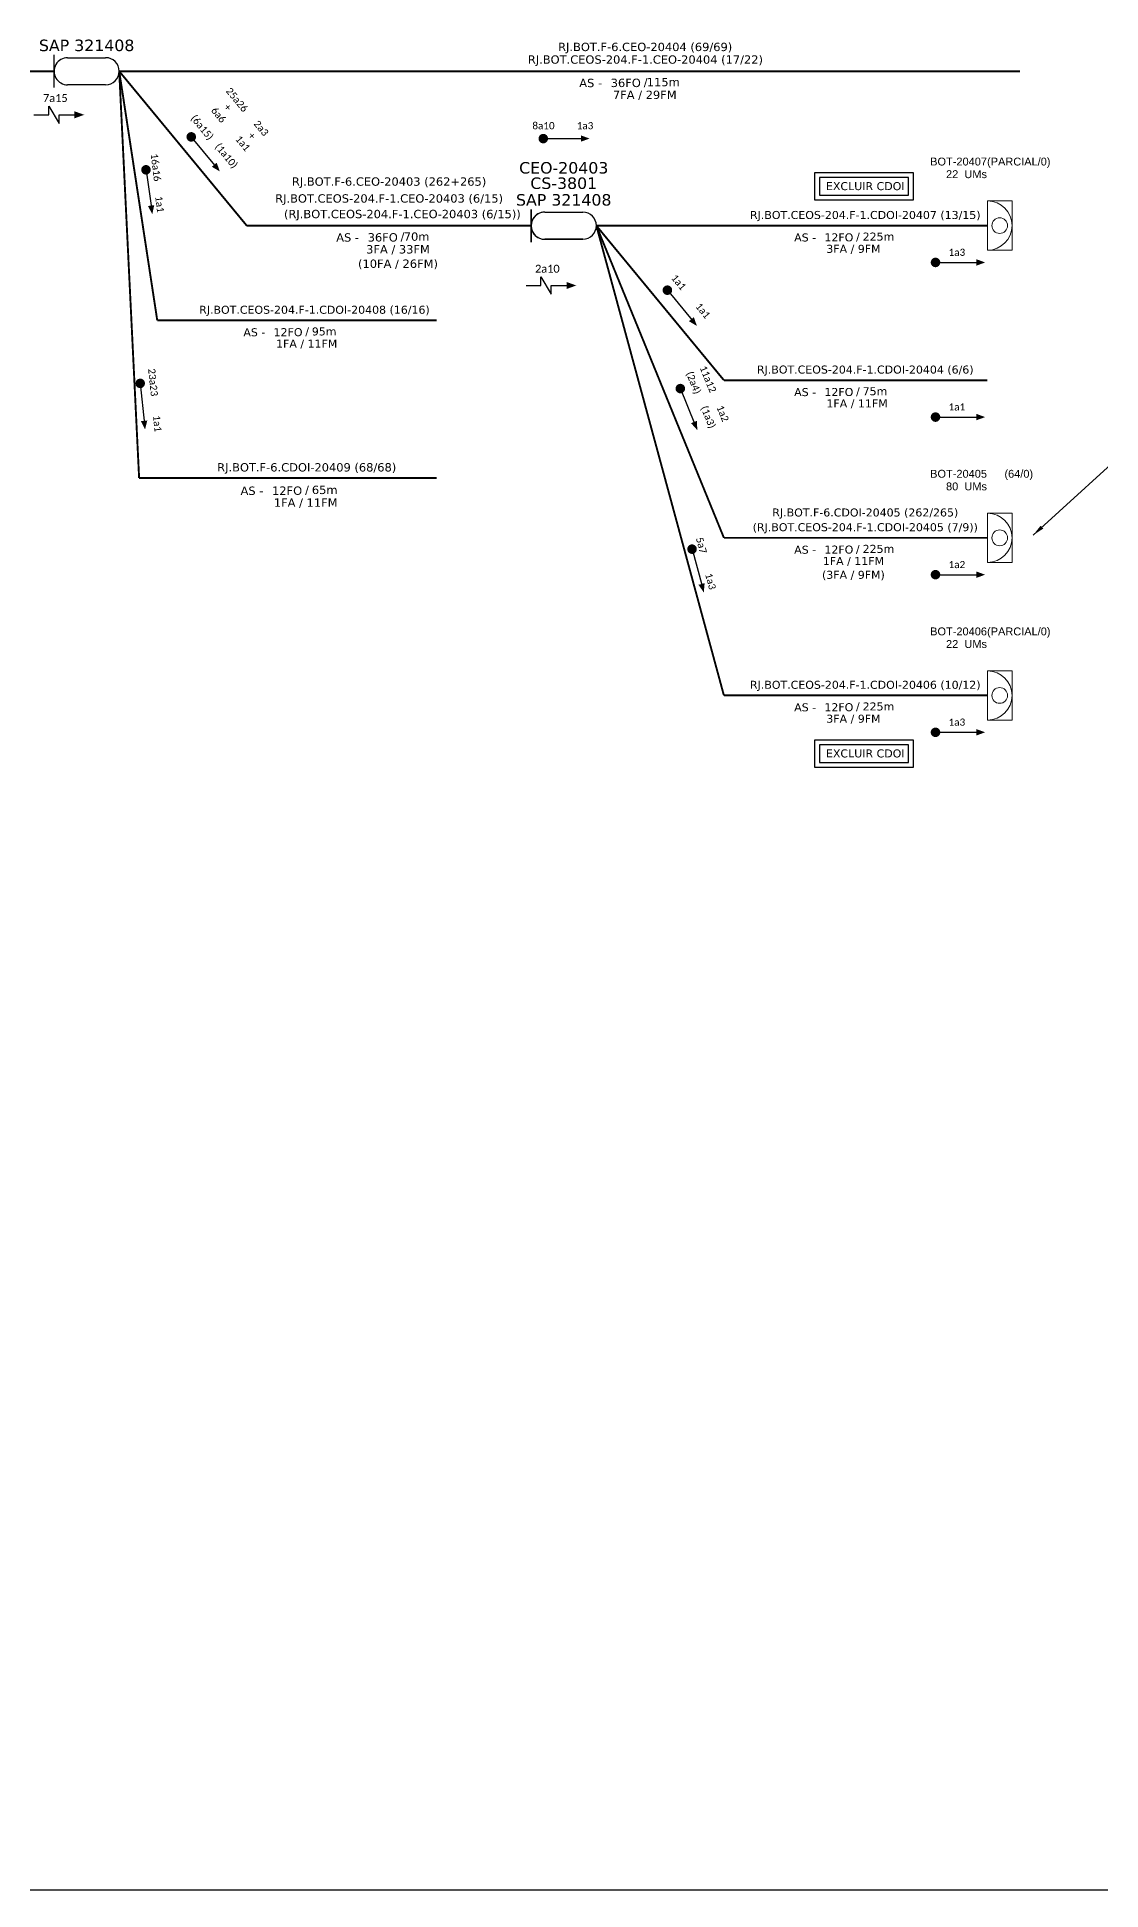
# Model space of a CAD drawing. Extents: x -89 to 1665, y 705 to 1299.
# Drawn here: x 1101.9 to 1325.3, y 705 to 1094.1 of the extents above; entities that cross this region are included whole.
import ezdxf
from ezdxf.enums import TextEntityAlignment as Align

# ---------------------------------------------------------------- set-up
doc = ezdxf.new("R2010")
doc.units = 0
for name, color, linetype, lineweight in [("20.0-LEGENDA DOS CDO'S", 1, 'Continuous', 0), ('20.1-CDO_INTERIOR', 1, 'Continuous', 0), ('40.1-ETIQUETAS', 1, 'Continuous', 20)]:
    doc.layers.add(name, color=color, linetype=linetype, lineweight=lineweight)
for name, color, linetype in [('20.4-CEOS', 1, 'Continuous'), ('CABO OPTICO EXISTENTE', 5, 'Continuous'), ('CAP a instalar', 1, 'Continuous'), ('CD de instalação futura', 8, 'Continuous'), ('SETA', 7, 'Continuous')]:
    doc.layers.add(name, color=color, linetype=linetype)
doc.styles.add('ARIAL', font='arial.ttf')
doc.styles.add('siredit', font='verdana.ttf')
doc.styles.get("Standard").update_dxf_attribs({"font": 'arial.ttf'})
doc.linetypes.add('FENCELINE1', pattern='A,0.25,-0.1,[133,ltypeshp.shx,S=0.1,R=0,X=-0.1,Y=0],-0.1,1', length=1.45)
doc.dimstyles.new('ISO-25', dxfattribs={"dimtxt": 2.5, "dimasz": 2.5, "dimexe": 1.25, "dimexo": 0.625, "dimtad": 1, "dimtxsty": 'Standard', "dimcen": 2.5, "dimadec": 0, "dimazin": 0, "dimtfac": 1, "dimtmove": 0, "dimatfit": 3, "dimfxl": 0, "dimarcsym": 0})

# ---------------------------------------------------------------- blocks, each defined once
blk = doc.blocks.new('ETIQUETA_RS5F')
at = {"layer": '40.1-ETIQUETAS', "color": 0, "style": 'siredit'}
blk.add_text('/', height=1.5, dxfattribs=at).set_placement((1.58, -1.95), align=Align.MIDDLE_RIGHT)
for tag, p in [('ETIQUETA_R_PRIMARIA', (1.21, 4.1)), ('ETIQUETA_R_SECUNDARIA', (1.21, 2.1)), ('F_ATIVAS/F_MORTAS', (1.14, -4.24))]:
    blk.add_attdef(tag, text='', height=1.5, dxfattribs=at).set_placement(p, align=Align.MIDDLE_CENTER)
for tag, p in [('TIPO_CABO', (-6.58, -2.12)), ('CAP_CABO', (0.4, -2.09))]:
    blk.add_attdef(tag, text='', height=1.5, dxfattribs=at).set_placement(p, align=Align.MIDDLE_RIGHT)
blk.add_attdef('METROS', text='', height=1.5, dxfattribs=at).set_placement((2.14, -1.95), align=Align.MIDDLE_LEFT)
for tag, p in [('FUSÃO_1', (0.85, -8.39)), ('FUSÃO_2', (0.85, -10.6)), ('FUSÃO_3', (0.85, -12.93)), ('FUSÃO_4', (0.85, -15.14)), ('FUSÃO_5', (0.85, -17.16))]:
    blk.add_attdef(tag, text='', height=1.5, dxfattribs=at).set_placement(p, align=Align.CENTER)
blk = doc.blocks.new('CDOI_INT')
at = {"layer": '20.1-CDO_INTERIOR', "color": 0, "lineweight": 18}
blk.add_lwpolyline([(4.25, -4.25), (4.25, 4.25), (0, 4.25), (0, -4.25)], close=True, dxfattribs=at)
blk.add_circle((2.12, 0), 1.36, dxfattribs=at)
blk.add_arc((0, 0), 4.25, 270, 90, dxfattribs=at)
at = {"layer": "20.0-LEGENDA DOS CDO'S", "color": 0, "style": 'ARIAL'}
for tag, p in [('CDO_N', (-0.08, 10.38)), ('SPLITER_1', (21.18, 10.38)), ('SPLITER_2', (21.19, 8.68)), ('SAP', (-0.08, 6.23)), ('SURVEY', (-0.08, 8.2)), ('1:XX', (5.94, -2.22)), ('UMS', (5.94, -4.24))]:
    blk.add_attdef(tag, p, '', height=1.36, dxfattribs=at)
blk.add_attdef('FIBRAS_UTILIZADAS', text='', height=1.36, dxfattribs=at).set_placement((15.34, 10.38), align=Align.CENTER)

msp = doc.modelspace()

# ---------------------------------------------------------------- linework, layer by layer
msp.add_lwpolyline([(826.13, 705.02), (1664.7, 705.02), (1664.7, 1299.02), (826.13, 1299.02), (826.13, 705.02)])
at = {"color": 7}
for points in [[(1104.32, 1077.76), (1104.32, 1079.56), (1106.47, 1075.97), (1106.47, 1077.76)], [(1207.66, 1041.92), (1207.66, 1043.72), (1209.81, 1040.13), (1209.81, 1041.92)]]:
    msp.add_lwpolyline(points, dxfattribs=at)
at = {"color": 7, "const_width": 1}
for points in [[(1134.05, 1073.59, 1), (1134.43, 1072.66, 1)], [(1290.05, 981.2, 1), (1291.05, 981.2, 1)]]:
    msp.add_lwpolyline(points, format="xyb", close=True, dxfattribs=at)
at = {"color": 3, "const_width": 0.999}
msp.add_lwpolyline([(1207.68, 1072.76, 1), (1208.67, 1072.76, 1)], format="xyb", close=True, dxfattribs=at)
at = {"color": 8, "const_width": 1}
for points in [[(1124.67, 1066.71, 1), (1124.79, 1065.72, 1)], [(1290.05, 1046.76, 1), (1291.05, 1046.76, 1)], [(1234.05, 1041.4, 1), (1234.43, 1040.47, 1)], [(1290.05, 1014.29, 1), (1291.05, 1014.29, 1)], [(1239.29, 987.04, 1), (1239.55, 986.08, 1)], [(1290.05, 948.1, 1), (1291.05, 948.1, 1)]]:
    msp.add_lwpolyline(points, format="xyb", close=True, dxfattribs=at)
at = {"color": 1}
for points in [[(1205.63, 1057.91), (1205.63, 1051.04)], [(1208.48, 1057.32), (1216.47, 1057.32)], [(1208.48, 1051.63), (1216.47, 1051.63)]]:
    msp.add_lwpolyline(points, dxfattribs=at)
at = {"const_width": 0.999}
msp.add_lwpolyline([(1123.46, 1021.86, 1), (1123.57, 1020.87, 1)], format="xyb", close=True, dxfattribs=at)
at = {"color": 1, "const_width": 1}
msp.add_lwpolyline([(1236.77, 1020.74, 1), (1237.14, 1019.81, 1)], format="xyb", close=True, dxfattribs=at)
at = {"color": 1}
msp.add_arc((1208.48, 1054.47), 2.85, 90.0129, 270.0129, dxfattribs=at)
at = {"layer": 'CABO OPTICO EXISTENTE', "color": 1}
for points in [[(1265.16, 1059.88), (1285.91, 1059.88), (1285.91, 1065.58), (1265.16, 1065.58)], [(1266.16, 1060.88), (1284.91, 1060.88), (1284.91, 1064.58), (1266.16, 1064.58)], [(1265.16, 940.76), (1285.91, 940.76), (1285.91, 946.46), (1265.16, 946.46)], [(1266.16, 941.76), (1284.91, 941.76), (1284.91, 945.46), (1266.16, 945.46)]]:
    msp.add_lwpolyline(points, close=True, dxfattribs=at)
at = {"layer": 'CAP a instalar', "color": 5, "linetype": 'Continuous'}
for p, q in [((1105.43, 1083.48), (1105.42, 1090.35)), ((1108.27, 1089.76), (1116.26, 1089.76)), ((1116.26, 1084.07), (1108.27, 1084.06))]:
    msp.add_line(p, q, dxfattribs=at)
at = {"layer": 'CAP a instalar', "linetype": 'Continuous'}
for p, q in [((1205.63, 1051.04), (1205.63, 1057.91)), ((1208.48, 1057.32), (1216.47, 1057.32)), ((1216.47, 1051.63), (1208.48, 1051.63))]:
    msp.add_line(p, q, dxfattribs=at)
at = {"layer": 'CAP a instalar', "color": 5, "linetype": 'FENCELINE1', "ltscale": 12, "const_width": 0.4}
msp.add_lwpolyline([(1018.91, 1086.91), (1105.42, 1086.91)], dxfattribs=at)
at = {"layer": 'CAP a instalar', "color": 8, "linetype": 'FENCELINE1', "ltscale": 12, "const_width": 0.4}
for points in [[(1119.11, 1086.92), (1127.1, 1034.59)], [(1219.32, 1054.48), (1246.11, 1022.03)], [(1127.1, 1034.59), (1185.77, 1034.59)], [(1246.11, 1022.03), (1301.45, 1022.03)]]:
    msp.add_lwpolyline(points, dxfattribs=at)
at = {"layer": 'CAP a instalar', "color": 7, "linetype": 'FENCELINE1', "ltscale": 12, "const_width": 0.4}
for points in [[(1123.29, 1001.5), (1119.11, 1086.92)], [(1119.11, 1086.91), (1308.28, 1086.91)], [(1123.29, 1001.5), (1185.77, 1001.5)]]:
    msp.add_lwpolyline(points, dxfattribs=at)
at = {"layer": 'CAP a instalar', "color": 1, "linetype": 'FENCELINE1', "ltscale": 12, "const_width": 0.4}
for points in [[(1119.11, 1086.91), (1145.91, 1054.47)], [(1145.91, 1054.47), (1205.63, 1054.47)], [(1219.32, 1054.48), (1246.11, 988.94)], [(1246.11, 988.94), (1301.45, 988.94)]]:
    msp.add_lwpolyline(points, dxfattribs=at)
at = {"layer": 'CAP a instalar', "color": 3, "linetype": 'FENCELINE1', "ltscale": 12, "const_width": 0.4}
for points in [[(1219.32, 1054.5), (1301.45, 1054.5)], [(1219.32, 1054.48), (1246.11, 955.84)], [(1246.11, 955.84), (1301.45, 955.84)]]:
    msp.add_lwpolyline(points, dxfattribs=at)
at = {"layer": 'CAP a instalar', "color": 5, "linetype": 'Continuous'}
for centre, start_param, end_param in [((1108.27, 1086.91), 6.283185, 9.424778), ((1116.26, 1086.91), 3.141593, 6.283185)]:
    msp.add_ellipse(centre, major_axis=(0, 2.85), ratio=1, start_param=start_param, end_param=end_param, dxfattribs=at)
at = {"layer": 'CAP a instalar', "linetype": 'Continuous'}
for centre, start_param, end_param in [((1208.48, 1054.47), 6.283185, 9.424778), ((1216.47, 1054.48), 3.141593, 6.283185)]:
    msp.add_ellipse(centre, major_axis=(0, 2.85), ratio=1, start_param=start_param, end_param=end_param, dxfattribs=at)
at = {"layer": 'SETA', "color": 7}
for points in [[(1101.21, 1077.76), (1104.32, 1077.76)], [(1106.47, 1077.76), (1109.71, 1077.76)], [(1134.04, 1073.38), (1139.5, 1066.74)], [(1204.56, 1041.92), (1207.66, 1041.92)], [(1209.81, 1041.92), (1213.05, 1041.92)], [(1290.55, 981.2), (1299.15, 981.2)]]:
    msp.add_lwpolyline(points, dxfattribs=at)
at = {"layer": 'SETA', "color": 3}
msp.add_lwpolyline([(1208.18, 1072.76), (1216.76, 1072.76)], dxfattribs=at)
at = {"layer": 'SETA', "color": 8}
for points in [[(1124.69, 1066.53), (1125.8, 1058.71)], [(1290.55, 1046.76), (1299.15, 1046.76)], [(1234.24, 1040.94), (1239.71, 1034.3)], [(1290.55, 1014.29), (1299.15, 1014.29)], [(1239.34, 986.87), (1241.58, 978.57)], [(1290.55, 948.1), (1299.15, 948.1)]]:
    msp.add_lwpolyline(points, dxfattribs=at)
at = {"layer": 'SETA'}
msp.add_lwpolyline([(1123.52, 1021.36), (1124.4, 1012.82)], dxfattribs=at)
at = {"layer": 'SETA', "color": 1}
msp.add_lwpolyline([(1236.83, 1020.58), (1240.08, 1012.61)], dxfattribs=at)
at = {"layer": 'SETA', "color": 7}
for points in [[(1109.71, 1078.51), (1111.76, 1077.76), (1109.71, 1077.02)], [(1139.59, 1067.7), (1140.24, 1065.87), (1138.56, 1066.86)], [(1213.05, 1042.67), (1215.1, 1041.92), (1213.05, 1041.18)], [(1299.15, 981.86), (1300.98, 981.2), (1299.15, 980.53)]]:
    msp.add_solid(points, dxfattribs=at)
at = {"layer": 'SETA', "color": 3}
msp.add_solid([(1216.07, 1073.44), (1217.9, 1072.78), (1216.07, 1072.11)], dxfattribs=at)
at = {"layer": 'SETA', "color": 8}
for points in [[(1126.46, 1058.8), (1126.06, 1056.89), (1125.14, 1058.61)], [(1299.15, 1047.43), (1300.98, 1046.76), (1299.15, 1046.09)], [(1239.79, 1035.27), (1240.44, 1033.43), (1238.76, 1034.42)], [(1299.15, 1014.96), (1300.98, 1014.29), (1299.15, 1013.63)], [(1242.06, 979.41), (1241.89, 977.47), (1240.77, 979.07)], [(1299.15, 948.77), (1300.98, 948.1), (1299.15, 947.44)]]:
    msp.add_solid(points, dxfattribs=at)
at = {"layer": 'SETA'}
msp.add_solid([(1125, 1013.58), (1124.53, 1011.69), (1123.68, 1013.44)], dxfattribs=at)
at = {"layer": 'SETA', "color": 1}
msp.add_solid([(1240.45, 1013.51), (1240.52, 1011.56), (1239.21, 1013.01)], dxfattribs=at)

# ---------------------------------------------------------------- block references
at = {"layer": 'CAP a instalar', "color": 7, "linetype": 'FENCELINE1', "ltscale": 12}
ref = msp.add_blockref('ETIQUETA_RS5F', (1228.24, 1086.91), dxfattribs=dict(at, xscale=1.166399984999771, yscale=1.166399984999998, zscale=1.166399984999999))
ref.add_attrib('ETIQUETA_R_PRIMARIA', 'RJ.BOT.F-6.CEO-20404 (69/69)', dxfattribs={"layer": '40.1-ETIQUETAS', "color": 0, "height": 1.7496, "style": 'siredit'}).set_placement((1229.57, 1092.02), align=Align.MIDDLE_CENTER)
ref.add_attrib('ETIQUETA_R_SECUNDARIA', 'RJ.BOT.CEOS-204.F-1.CEO-20404 (17/22)', dxfattribs={"layer": '40.1-ETIQUETAS', "color": 0, "height": 1.7496, "style": 'siredit'}).set_placement((1229.62, 1089.37), align=Align.MIDDLE_CENTER)
ref.add_attrib('TIPO_CABO', 'AS -', dxfattribs={"layer": '40.1-ETIQUETAS', "color": 0, "height": 1.75, "style": 'siredit'}).set_placement((1220.52, 1084.45), align=Align.MIDDLE_RIGHT)
ref.add_attrib('CAP_CABO', '36FO', dxfattribs={"layer": '40.1-ETIQUETAS', "color": 0, "height": 1.75, "style": 'siredit'}).set_placement((1228.66, 1084.47), align=Align.MIDDLE_RIGHT)
ref.add_attrib('METROS', '115m', dxfattribs={"layer": '40.1-ETIQUETAS', "color": 0, "height": 1.75, "style": 'siredit'}).set_placement((1229.91, 1084.64), align=Align.MIDDLE_LEFT)
ref.add_attrib('F_ATIVAS/F_MORTAS', '7FA / 29FM', dxfattribs={"layer": '40.1-ETIQUETAS', "color": 0, "height": 1.75, "style": 'siredit'}).set_placement((1229.49, 1081.96), align=Align.MIDDLE_CENTER)
at = {"layer": 'CAP a instalar', "color": 3, "linetype": 'FENCELINE1', "ltscale": 7}
ref = msp.add_blockref('ETIQUETA_RS5F', (1272.88, 1054.38), dxfattribs=dict(at, xscale=1.120210545592906, yscale=1.120210545592906, zscale=1.120210545593999))
ref.add_attrib('ETIQUETA_R_SECUNDARIA', 'RJ.BOT.CEOS-204.F-1.CDOI-20407 (13/15)', dxfattribs={"layer": 'CABO OPTICO EXISTENTE', "color": 0, "height": 1.6803, "style": 'siredit'}).set_placement((1275.8, 1056.73), align=Align.MIDDLE_CENTER)
ref.add_attrib('TIPO_CABO', 'AS -', dxfattribs={"layer": '40.1-ETIQUETAS', "color": 0, "height": 1.68, "style": 'siredit'}).set_placement((1265.47, 1052.01), align=Align.MIDDLE_RIGHT)
ref.add_attrib('CAP_CABO', '12FO', dxfattribs={"layer": '40.1-ETIQUETAS', "color": 0, "height": 1.68, "style": 'siredit'}).set_placement((1273.29, 1052.03), align=Align.MIDDLE_RIGHT)
ref.add_attrib('METROS', '225m', dxfattribs={"layer": '40.1-ETIQUETAS', "color": 0, "height": 1.68, "style": 'siredit'}).set_placement((1275.25, 1052.19), align=Align.MIDDLE_LEFT)
ref.add_attrib('F_ATIVAS/F_MORTAS', '3FA / 9FM', dxfattribs={"layer": '40.1-ETIQUETAS', "color": 0, "height": 1.68, "style": 'siredit'}).set_placement((1273.31, 1049.62), align=Align.MIDDLE_CENTER)
at = {"layer": 'CAP a instalar', "color": 8, "linetype": 'FENCELINE1', "ltscale": 7}
ref = msp.add_blockref('ETIQUETA_RS5F', (1157.2, 1034.47), dxfattribs=dict(at, xscale=1.120210545592906, yscale=1.120210545592906, zscale=1.120210545593999))
ref.add_attrib('ETIQUETA_R_SECUNDARIA', 'RJ.BOT.CEOS-204.F-1.CDOI-20408 (16/16)', dxfattribs={"layer": 'CABO OPTICO EXISTENTE', "color": 0, "height": 1.6803, "style": 'siredit'}).set_placement((1160.11, 1036.83), align=Align.MIDDLE_CENTER)
ref.add_attrib('TIPO_CABO', 'AS -', dxfattribs={"layer": '40.1-ETIQUETAS', "color": 0, "height": 1.68, "style": 'siredit'}).set_placement((1149.79, 1032.1), align=Align.MIDDLE_RIGHT)
ref.add_attrib('CAP_CABO', '12FO', dxfattribs={"layer": '40.1-ETIQUETAS', "color": 0, "height": 1.68, "style": 'siredit'}).set_placement((1157.61, 1032.12), align=Align.MIDDLE_RIGHT)
ref.add_attrib('METROS', '95m', dxfattribs={"layer": '40.1-ETIQUETAS', "color": 0, "height": 1.68, "style": 'siredit'}).set_placement((1159.56, 1032.28), align=Align.MIDDLE_LEFT)
ref.add_attrib('F_ATIVAS/F_MORTAS', '1FA / 11FM', dxfattribs={"layer": '40.1-ETIQUETAS', "color": 0, "height": 1.68, "style": 'siredit'}).set_placement((1158.48, 1029.71), align=Align.MIDDLE_CENTER)
ref = msp.add_blockref('ETIQUETA_RS5F', (1272.88, 1021.91), dxfattribs=dict(at, xscale=1.120210545592906, yscale=1.120210545592906, zscale=1.120210545593999))
ref.add_attrib('ETIQUETA_R_SECUNDARIA', 'RJ.BOT.CEOS-204.F-1.CDOI-20404 (6/6)', dxfattribs={"layer": 'CABO OPTICO EXISTENTE', "color": 0, "height": 1.6803, "style": 'siredit'}).set_placement((1275.8, 1024.27), align=Align.MIDDLE_CENTER)
ref.add_attrib('TIPO_CABO', 'AS -', dxfattribs={"layer": '40.1-ETIQUETAS', "color": 0, "height": 1.68, "style": 'siredit'}).set_placement((1265.47, 1019.54), align=Align.MIDDLE_RIGHT)
ref.add_attrib('CAP_CABO', '12FO', dxfattribs={"layer": '40.1-ETIQUETAS', "color": 0, "height": 1.68, "style": 'siredit'}).set_placement((1273.29, 1019.56), align=Align.MIDDLE_RIGHT)
ref.add_attrib('METROS', '75m', dxfattribs={"layer": '40.1-ETIQUETAS', "color": 0, "height": 1.68, "style": 'siredit'}).set_placement((1275.25, 1019.72), align=Align.MIDDLE_LEFT)
ref.add_attrib('F_ATIVAS/F_MORTAS', '1FA / 11FM', dxfattribs={"layer": '40.1-ETIQUETAS', "color": 0, "height": 1.68, "style": 'siredit'}).set_placement((1274.07, 1017.15), align=Align.MIDDLE_CENTER)
at = {"layer": 'CAP a instalar', "color": 7, "linetype": 'FENCELINE1', "ltscale": 12}
ref = msp.add_blockref('ETIQUETA_RS5F', (1157.11, 1001.29), dxfattribs=dict(at, xscale=1.166399984998861, yscale=1.166399984998861, zscale=1.166399984999999))
ref.add_attrib('ETIQUETA_R_SECUNDARIA', 'RJ.BOT.F-6.CDOI-20409 (68/68)', dxfattribs={"layer": 'CABO OPTICO EXISTENTE', "color": 0, "height": 1.7496, "style": 'siredit'}).set_placement((1158.49, 1003.74), align=Align.MIDDLE_CENTER)
ref.add_attrib('TIPO_CABO', 'AS -', dxfattribs={"layer": '40.1-ETIQUETAS', "color": 0, "height": 1.75, "style": 'siredit'}).set_placement((1149.39, 998.82), align=Align.MIDDLE_RIGHT)
ref.add_attrib('CAP_CABO', '12FO', dxfattribs={"layer": '40.1-ETIQUETAS', "color": 0, "height": 1.75, "style": 'siredit'}).set_placement((1157.53, 998.84), align=Align.MIDDLE_RIGHT)
ref.add_attrib('METROS', '65m', dxfattribs={"layer": '40.1-ETIQUETAS', "color": 0, "height": 1.75, "style": 'siredit'}).set_placement((1159.57, 999.01), align=Align.MIDDLE_LEFT)
ref.add_attrib('F_ATIVAS/F_MORTAS', '1FA / 11FM', dxfattribs={"layer": '40.1-ETIQUETAS', "color": 0, "height": 1.75, "style": 'siredit'}).set_placement((1158.27, 996.33), align=Align.MIDDLE_CENTER)
at = {"layer": 'CD de instalação futura', "color": 3, "ltscale": 11}
ref = msp.add_blockref('CDOI_INT', (1301.46, 1054.5), dxfattribs=dict(at, xscale=1.21541625498503, yscale=1.21541625498503, zscale=1.215416254985))
ref.add_attrib('CDO_N', 'BOT-20407', dxfattribs={"layer": "20.0-LEGENDA DOS CDO'S", "color": 0, "height": 1.653, "style": 'ARIAL'}).set_placement((1301.36, 1067.12), align=Align.RIGHT)
ref.add_attrib('FIBRAS_UTILIZADAS', '    (PARCIAL/0)', dxfattribs={"layer": "20.0-LEGENDA DOS CDO'S", "color": 0, "height": 1.65, "style": 'ARIAL'}).set_placement((1306.76, 1067.12), align=Align.CENTER)
ref.add_attrib('SURVEY', '22  UMs', dxfattribs={"layer": "20.0-LEGENDA DOS CDO'S", "color": 0, "height": 1.653, "style": 'ARIAL'}).set_placement((1301.36, 1064.47), align=Align.RIGHT)
at = {"layer": 'CD de instalação futura', "color": 1, "ltscale": 11}
ref = msp.add_blockref('CDOI_INT', (1301.46, 988.94), dxfattribs=dict(at, xscale=1.21541625498503, yscale=1.21541625498503, zscale=1.215416254985))
ref.add_attrib('CDO_N', 'BOT-20405', dxfattribs={"layer": "20.0-LEGENDA DOS CDO'S", "color": 0, "height": 1.653, "style": 'ARIAL'}).set_placement((1301.36, 1001.56), align=Align.RIGHT)
ref.add_attrib('FIBRAS_UTILIZADAS', '    (64/0)', dxfattribs={"layer": "20.0-LEGENDA DOS CDO'S", "color": 0, "height": 1.65, "style": 'ARIAL'}).set_placement((1306.76, 1001.56), align=Align.CENTER)
ref.add_attrib('SURVEY', '80  UMs', dxfattribs={"layer": "20.0-LEGENDA DOS CDO'S", "color": 0, "height": 1.653, "style": 'ARIAL'}).set_placement((1301.36, 998.91), align=Align.RIGHT)
at = {"layer": 'CD de instalação futura', "color": 3, "ltscale": 11}
ref = msp.add_blockref('CDOI_INT', (1301.46, 955.84), dxfattribs=dict(at, xscale=1.21541625498503, yscale=1.21541625498503, zscale=1.215416254985))
ref.add_attrib('CDO_N', 'BOT-20406', dxfattribs={"layer": "20.0-LEGENDA DOS CDO'S", "color": 0, "height": 1.653, "style": 'ARIAL'}).set_placement((1301.36, 968.46), align=Align.RIGHT)
ref.add_attrib('FIBRAS_UTILIZADAS', '    (PARCIAL/0)', dxfattribs={"layer": "20.0-LEGENDA DOS CDO'S", "color": 0, "height": 1.65, "style": 'ARIAL'}).set_placement((1306.76, 968.46), align=Align.CENTER)
ref.add_attrib('SURVEY', '22  UMs', dxfattribs={"layer": "20.0-LEGENDA DOS CDO'S", "color": 0, "height": 1.653, "style": 'ARIAL'}).set_placement((1301.36, 965.81), align=Align.RIGHT)

# ---------------------------------------------------------------- texts
at = {"color": 7, "char_height": 1.5, "width": 25.3588, "attachment_point": 5, "rotation": 309.4745}
for s, insert in [('\\C1;\\fCalibri|b0|i0|c0|p34;25a26\\P+\\P6a6', (1141.91, 1079.33)), ('\\C3;\\fCalibri|b0|i0|c0|p34;(6a15)', (1136.41, 1075.03)), ('\\C1;\\fCalibri|b0|i0|c0|p34;2a3\\P+\\P1a1', (1147, 1073.36)), ('\\C3;\\fCalibri|b0|i0|c0|p34;(1a10)', (1141.5, 1069.07))]:
    msp.add_mtext(s, dxfattribs=dict(at, insert=insert))
at = {"color": 3, "char_height": 1.4978, "width": 25.3213, "attachment_point": 5}
for s, insert in [('\\fCalibri|b0|i0|c0|p34;8a10', (1208.22, 1075.47)), ('\\fCalibri|b0|i0|c0|p34;1a3', (1216.94, 1075.47))]:
    msp.add_mtext(s, dxfattribs=dict(at, insert=insert))
at = {"attachment_point": 5}
for s, insert, char_height, width, rotation in [('\\C8;\\fCalibri|b0|i0|c0|p34;16a16', (1126.8, 1066.72), 1.5, 25.3588, 276.8945), ('\\C8;\\fCalibri|b0|i0|c0|p34;1a1', (1127.61, 1058.97), 1.5, 25.3588, 276.8945), ('\\C8;\\fCalibri|b0|i0|c0|p34;1a1', (1236.61, 1042.6), 1.5, 25.3588, 309.4745), ('\\C8;\\fCalibri|b0|i0|c0|p34;1a1', (1241.7, 1036.63), 1.5, 25.3588, 309.4745), ('\\C7;\\fCalibri|b0|i0|c0|p34;23a23', (1126.21, 1021.59), 1.4978, 25.3213, 275.9043), ('\\C3;\\fCalibri|b0|i0|c0|p34;(2a4)', (1239.59, 1021.45), 1.5, 25.3588, 292.1571), ('\\C1;\\fCalibri|b0|i0|c0|p34;11a12', (1242.78, 1022.25), 1.5, 25.3588, 292.1571), ('\\C3;\\fCalibri|b0|i0|c0|p34;(1a3)', (1242.68, 1014.24), 1.5, 25.3588, 292.1571), ('\\C1;\\fCalibri|b0|i0|c0|p34;1a2', (1245.86, 1015.04), 1.5, 25.3588, 292.1571), ('\\C7;\\fCalibri|b0|i0|c0|p34;1a1', (1127.11, 1012.92), 1.4978, 25.3213, 275.9043), ('\\C8;\\fCalibri|b0|i0|c0|p34;5a7', (1241.39, 987.35), 1.5, 25.3588, 285.1182), ('\\C8;\\fCalibri|b0|i0|c0|p34;1a3', (1243.31, 979.8), 1.5, 25.3588, 285.1182)]:
    msp.add_mtext(s, dxfattribs=dict(at, insert=insert, char_height=char_height, width=width, rotation=rotation))
at = {"color": 8, "char_height": 1.5, "width": 25.3588, "attachment_point": 5}
for s, insert in [('\\fCalibri|b0|i0|c0|p34;1a3', (1295.04, 1048.89)), ('\\fCalibri|b0|i0|c0|p34;1a1', (1295.04, 1016.42)), ('\\fCalibri|b0|i0|c0|p34;1a3', (1295.04, 950.23))]:
    msp.add_mtext(s, dxfattribs=dict(at, insert=insert))
at = {"color": 7, "insert": (1295.04, 983.32), "char_height": 1.5, "width": 25.3588, "attachment_point": 5}
msp.add_mtext('\\fCalibri|b0|i0|c0|p34;1a2', dxfattribs=at)
at = {"layer": '20.4-CEOS', "color": 5, "style": 'siredit'}
msp.add_text('SAP 321408', height=2.413, rotation=0.0129, dxfattribs=at).set_placement((1112.27, 1093.55), align=Align.TOP_CENTER)
at = {"layer": '20.4-CEOS', "color": 1, "style": 'siredit'}
for s, p in [('CEO-20403', (1212.47, 1067.84)), ('CS-3801', (1212.47, 1064.61)), ('SAP 321408', (1212.47, 1061.11))]:
    msp.add_text(s, height=2.413, rotation=0.0129, dxfattribs=at).set_placement(p, align=Align.TOP_CENTER)
at = {"layer": '40.1-ETIQUETAS', "color": 1, "style": 'siredit'}
for s, height, p in [('RJ.BOT.F-6.CEO-20403 (262+265)', 1.7496, (1175.79, 1063.75)), ('RJ.BOT.CEOS-204.F-1.CEO-20403 (6/15)', 1.7496, (1175.79, 1060.2)), ('3FA / 33FM', 1.75, (1177.66, 1049.52)), ('1FA / 11FM', 1.68, (1273.31, 984.06))]:
    msp.add_text(s, height=height, dxfattribs=at).set_placement(p, align=Align.MIDDLE_CENTER)
at = {"layer": '40.1-ETIQUETAS', "color": 3, "style": 'siredit'}
for s, height, p in [('(RJ.BOT.CEOS-204.F-1.CEO-20403 (6/15))', 1.7496, (1178.58, 1056.93)), ('(10FA / 26FM)', 1.7496, (1177.66, 1046.5)), ('(3FA / 9FM)', 1.6803, (1273.31, 981.17)), ('3FA / 9FM', 1.68, (1273.31, 950.96))]:
    msp.add_text(s, height=height, dxfattribs=at).set_placement(p, align=Align.MIDDLE_CENTER)
at = {"layer": '40.1-ETIQUETAS', "color": 1, "style": 'siredit'}
for s, height, p in [('AS -', 1.75, (1169.48, 1052.01)), ('36FO', 1.75, (1177.62, 1052.03)), ('/', 1.75, (1179, 1052.19)), ('AS -', 1.68, (1265.47, 986.44)), ('12FO', 1.68, (1273.29, 986.47)), ('/', 1.68, (1274.62, 986.62))]:
    msp.add_text(s, height=height, dxfattribs=at).set_placement(p, align=Align.MIDDLE_RIGHT)
for s, height, p in [('70m', 1.75, (1178.87, 1052.19)), ('225m', 1.68, (1275.25, 986.62))]:
    msp.add_text(s, height=height, dxfattribs=at).set_placement(p, align=Align.MIDDLE_LEFT)
at = {"layer": '40.1-ETIQUETAS', "color": 3, "style": 'siredit'}
for s, p in [('AS -', (1265.47, 953.35)), ('12FO', (1273.29, 953.37)), ('/', (1274.62, 953.53))]:
    msp.add_text(s, height=1.68, dxfattribs=at).set_placement(p, align=Align.MIDDLE_RIGHT)
msp.add_text('225m', height=1.68, dxfattribs=at).set_placement((1275.25, 953.53), align=Align.MIDDLE_LEFT)
at = {"layer": '40.1-ETIQUETAS', "color": 1, "char_height": 1.6591, "width": 28.341, "attachment_point": 5, "style": 'ARIAL'}
for s, insert in [('\\fCalibri|b0|i0|c0|p34;7a15', (1105.69, 1081.28)), ('\\fCalibri|b0|i0|c0|p34;2a10', (1209.03, 1045.44))]:
    msp.add_mtext(s, dxfattribs=dict(at, insert=insert))
at = {"layer": 'CABO OPTICO EXISTENTE', "color": 1, "style": 'siredit'}
for s, p in [('EXCLUIR CDOI', (1275.8, 1062.79)), ('RJ.BOT.F-6.CDOI-20405 (262/265)', (1275.8, 994.26)), ('EXCLUIR CDOI', (1275.8, 943.67))]:
    msp.add_text(s, height=1.6803, dxfattribs=at).set_placement(p, align=Align.MIDDLE_CENTER)
at = {"layer": 'CABO OPTICO EXISTENTE', "color": 3, "style": 'siredit'}
for s, p in [('(RJ.BOT.CEOS-204.F-1.CDOI-20405 (7/9))', (1275.8, 991.17)), ('RJ.BOT.CEOS-204.F-1.CDOI-20406 (10/12)', (1275.8, 958.08))]:
    msp.add_text(s, height=1.6803, dxfattribs=at).set_placement(p, align=Align.MIDDLE_CENTER)

# ---------------------------------------------------------------- leaders
at = {"color": 5}
msp.add_leader([(1311.06, 989.5), (1350.22, 1025.22)], dimstyle='ISO-25', override={"dimtad": 0}, dxfattribs=at)

doc.saveas('drawing.dxf')
